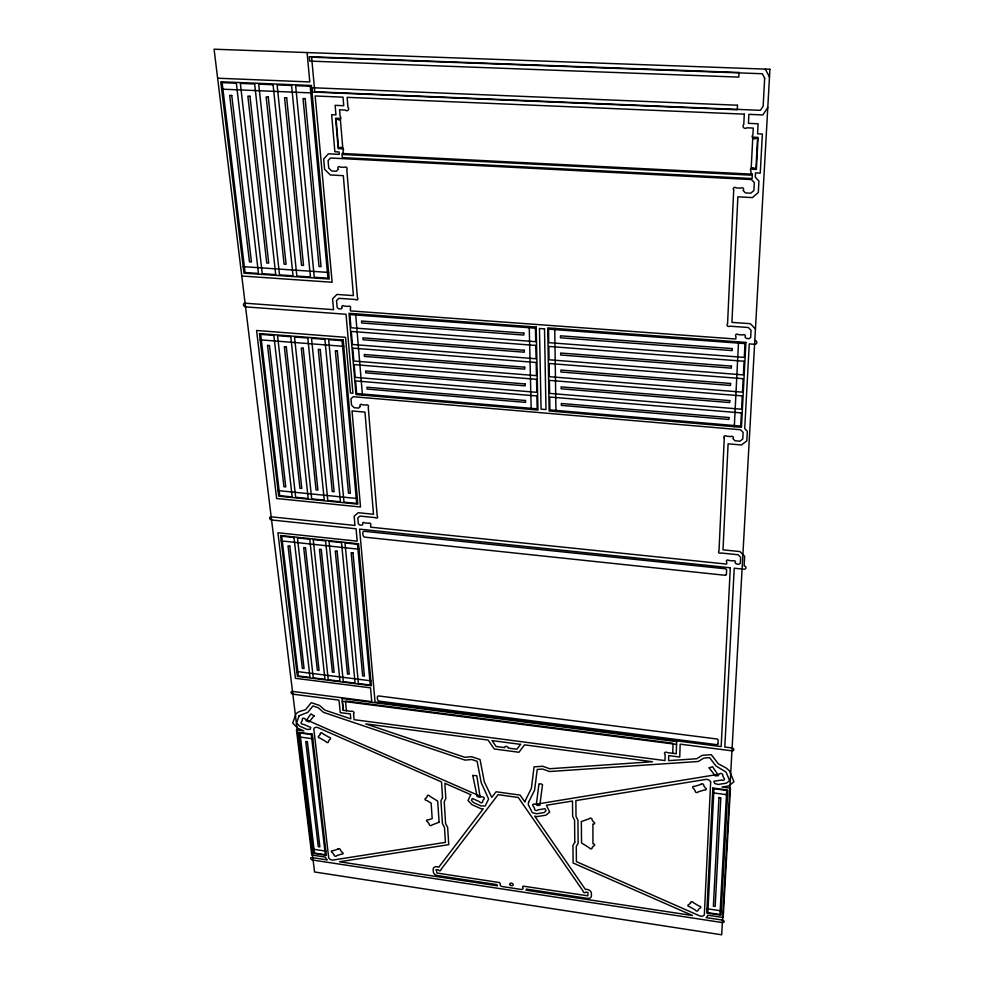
<?xml version="1.0" encoding="UTF-8"?>
<svg xmlns="http://www.w3.org/2000/svg" width="984" height="984" viewBox="0 0 984 984"><rect width="100%" height="100%" fill="white"/><g stroke="black" fill="none" stroke-linecap="round" stroke-linejoin="round"><path stroke-width="1.48" d="M672.736 753.301L673.031 743.941A1.82 1.402 15.7 0 1 672.552 743.178L345.913 701.014A1.722 1.292 27.7 0 1 345.532 701.641L346.454 710.743M734.298 426.687L738.529 341.878M767.791 107.477L762.883 114.931L748.885 114.341L748.443 123.344L758.086 123.763L757.557 133.812L762.379 134.021L760.251 173.123L755.491 172.889L755.269 177.132L758.935 181.044L758.307 192.507L752.403 197.6L737.865 196.825L731.924 322.383L750.337 323.687L755.454 329.013M217.624 78.216L309.8 81.943L307.082 52.558M221.658 89.15L312.1 92.939M243.183 266.652L328.631 272.433M241.781 276.012L332.149 282.26L315.151 95.977L343.022 97.158L343.724 105.719L335.126 105.337L335.938 114.87L331.657 114.673L334.868 151.745L339.086 151.966L339.296 154.34L328.471 153.799L323.674 158.977L324.609 169.297L330.353 174.968L343.318 175.669L353.416 295.606L336.934 294.437L332.567 298.804L333.564 309.665L245.102 303.207A2.03 1.661 43.2 0 0 243.478 304.905A2.03 1.661 43.2 0 0 245.545 306.885L346.036 314.265L352.924 393.206L350.452 392.997L345.544 337.315L256.578 330.476L276.615 498.519L360.525 506.994L352.038 410.968L364.966 412.099L373.502 514.263L358.213 512.701L354.142 516.268L354.978 525.444L271.19 516.834A1.845 1.451 34.2 0 0 269.665 518.224A1.845 1.451 34.2 0 0 271.572 519.982L356.073 528.789L357.204 541.151L277.918 532.75L295.434 678.32L370.501 687.841L371.755 701.617L292.506 691.42A1.722 1.267 29.2 0 0 291.067 692.588A1.722 1.267 29.2 0 0 292.851 694.163L338.988 700.128L340.292 712.637L350.316 713.941L350.808 718.849L324.892 710.116L319.579 705.466L311.252 702.674L305.581 709.673L298.902 711.739L296.049 713.646L292.728 723.006L297.82 728.271L303.835 730.903L296.455 729.919L311.768 855.01L325.47 857.089L325.802 857.839A6.593 4.6 25.6 0 0 327.229 859.905L312.088 857.593A1.599 1.107 26.1 0 0 310.723 858.565A1.599 1.107 26.1 0 0 312.371 859.991L722.379 922.574A1.722 1.23 14.4 0 0 724.15 921.602A1.722 1.23 14.4 0 0 722.514 920.101L706.143 917.605A7.036 5.018 15 0 0 707.582 915.883L707.89 915.194L723.215 917.519L730.448 788.147L721.985 787.003L728.603 785.945L733.978 781.788L729.427 770.779L726.007 767.901L718.259 763.769L711.309 754.679L702.293 755.306L696.697 758.738L668.579 760.644L668.726 755.601L679.735 757.053L680.178 744.162L731.948 750.841A1.845 1.427 13.5 0 0 733.843 749.71A1.845 1.427 13.5 0 0 732.268 748L724.802 747.041L734.236 568.211L743.916 569.219A1.98 1.648 12.1 0 0 745.983 567.768A1.98 1.648 12.1 0 0 744.113 565.911L744.654 556.255L739.943 551.569L723.006 549.847L728.099 443.809L741.419 444.977L746.819 440.881L747.348 431.25L744.716 428.569L749.279 343.908L754.593 344.302A2.14 1.956 9 0 0 756.844 342.506A2.14 1.956 9 0 0 754.814 340.402M260.182 339.824L343.785 346.356M278.029 490.61L357.352 498.531M281.203 540.893L359.025 549.22M296.811 671.519L370.906 680.83M676.561 744.396L342.334 701.223L343.268 710.325L351.325 711.37A1.722 1.279 27.2 0 1 353.637 711.936A1.722 1.279 27.2 0 1 353.527 713.806L354.105 719.673L665 760.595L665.172 754.568A1.808 1.39 16 0 1 664.901 752.551A1.808 1.39 16 0 1 667.398 752.612L676.254 753.756L676.648 741.592L342.038 698.505L343.256 710.325M299.443 736.967L312.801 738.763M712.601 792.796L727.606 794.814M313.096 849.204L325.864 851.135M706.979 908.712L721.235 910.864M765.38 69.114L769.488 77.109M355.618 313.798L362.444 395.113M529.232 326.528L531.188 409.442M554.73 328.398L555.948 411.546M314.105 715.86L309.062 721.961L306.073 720.829L310.907 713.904L314.105 715.897M436.207 869.708L436.97 873.042L499.552 882.55L500.352 884.001A2.079 1.476 20.9 0 0 502.197 886.547L521.139 889.438A2.079 1.488 20.3 0 0 522.799 887.384L522.602 886.523L523.525 886.19L587.879 895.809L587.965 892.426L585.775 892.094A1.365 0.972 18.5 0 1 584.176 892.574A1.365 0.972 18.5 0 1 583.192 891.221L518.297 797.483L498.088 794.666L440.832 869.696A1.328 0.935 22.7 0 1 439.971 870.742A1.328 0.935 22.7 0 1 438.384 869.794L436.207 869.708M709.132 767.901L715.319 775.896L718.541 775.663L712.551 766.733L709.144 767.827M717.963 744.027L716.992 744.704L379.357 701.149C377.425 702.17 376.06 694.864 378.901 695.983L717.274 739.033L718.16 739.784L717.963 744.027M726.413 574.496L725.294 575.308L365.002 537.178C362.752 538.051 361.534 530.216 364.486 531.311L725.688 568.813L726.635 569.65L726.413 574.57M472.775 775.49L477.191 796.585L480.131 797.347L476.809 775.712L472.775 775.441M581.359 821.628L581.532 842.981L589.428 847.888A1.39 1.021 18.4 0 0 591.101 848.872A1.39 1.021 18.4 0 0 592.036 847.716L593.61 845.859A1.39 1.021 18.3 0 0 594.594 844.727A1.39 1.021 18.3 0 0 592.946 843.743L592.909 824.014A1.402 1.033 18.4 0 0 594.582 823.473A1.402 1.033 18.4 0 0 593.573 822.046L591.987 819.684A1.402 1.045 18.5 0 0 591.027 818.233A1.402 1.045 18.5 0 0 589.342 818.737L581.359 821.566M733.707 189.961L727.557 324.019A1.538 1.414 11.6 0 0 727.471 326.012A1.538 1.414 11.6 0 0 729.636 326.171L748.344 327.5L751.063 330.329L750.681 337.451L749.193 338.644L746.339 338.434L744.986 337.032A1.538 1.402 10 0 0 744.974 335.089A1.538 1.402 10 0 0 742.846 334.966L738.221 334.634A1.538 1.402 10.8 0 0 736.044 334.474A1.538 1.402 10.8 0 0 735.946 336.454L735.823 339.013L350.525 310.895L350.316 308.447A1.476 1.255 40.6 0 0 350.156 306.553A1.476 1.255 40.6 0 0 348.213 306.405L344.08 306.11A1.464 1.242 40.8 0 0 342.161 305.938A1.464 1.242 40.8 0 0 342.223 307.795L341.067 308.939L338.521 308.755L337.143 307.414L336.528 300.624L338.853 298.312L355.63 299.505A1.476 1.267 40.9 0 0 357.586 299.64A1.476 1.267 40.9 0 0 357.426 297.734L346.798 169.568A1.562 1.365 49.6 0 0 346.626 167.477A1.562 1.365 49.6 0 0 344.572 167.366L340.243 167.132A1.562 1.353 49.7 0 0 338.201 167.034A1.562 1.353 49.7 0 0 338.373 169.125L336.405 171.228L331.645 170.97L328.742 168.104L328.078 160.638L330.501 158.018L751.469 179.568L754.322 182.618L753.916 190.478L750.767 193.196L745.417 192.913L743.104 190.453A1.611 1.55 5.8 0 0 743.215 188.264A1.611 1.55 5.8 0 0 740.927 188.141L736.081 187.882A1.611 1.55 7.6 0 0 733.806 187.772A1.611 1.55 7.6 0 0 733.707 189.961M737.496 105.227L737.287 109.778L312.506 92.029L312.113 87.724L737.496 105.227M738.996 72.472L738.787 77.109L309.665 61.094L309.259 56.691L738.996 72.472M724.273 437.88L718.996 551.089A1.427 1.193 13.4 0 0 718.923 552.774A1.427 1.193 13.4 0 0 720.915 552.983L738.123 554.742L740.632 557.239L740.3 563.266L738.935 564.238L736.315 563.967L735.06 562.725A1.427 1.181 12.6 0 0 735.048 561.064A1.427 1.181 12.6 0 0 733.08 560.905L728.836 560.462A1.427 1.193 13 0 0 726.832 560.253A1.427 1.193 13 0 0 726.758 561.938L726.647 564.103L370.722 527.19L370.538 525.099A1.341 1.082 30.9 0 0 370.402 523.463A1.341 1.082 30.9 0 0 368.594 523.279L364.769 522.885A1.341 1.082 31.1 0 0 362.985 522.676A1.341 1.082 31.1 0 0 363.034 524.251L361.952 525.185L359.591 524.952L358.324 523.759L357.795 517.953L359.972 516.059L375.519 517.658A1.353 1.095 30.9 0 0 377.339 517.842A1.353 1.095 30.9 0 0 377.204 516.206L368.225 407.056A1.414 1.181 35.2 0 0 368.077 405.285A1.414 1.181 35.2 0 0 366.183 405.113L362.173 404.768A1.414 1.181 35.4 0 0 360.292 404.608A1.414 1.181 35.4 0 0 360.439 406.38L358.606 408.089L354.203 407.708L351.534 405.174L350.968 398.84L353.231 396.712L740.509 429.737L743.129 432.406L742.772 439.024L739.906 441.201L735.011 440.771L732.883 438.618A1.488 1.304 12.1 0 0 732.969 436.773A1.488 1.304 12.1 0 0 730.878 436.588L726.45 436.207A1.488 1.304 12.6 0 0 724.359 436.035A1.488 1.304 12.6 0 0 724.273 437.88M710.657 782.059L704.347 914.763A3.604 2.571 15 0 1 699.575 915.809L576.403 861.64L576.28 846.437L578.125 843.263L577.94 820.189L576.009 816.388L575.874 800.595L705.774 779.414A3.801 2.89 14.5 0 1 710.657 782.059M728.947 417.536L728.861 419.467L561.347 405.396L561.323 403.502L728.947 417.536M729.759 400.611L729.673 402.567L561.138 388.803L561.114 386.884L729.759 400.611M730.583 383.477L730.485 385.457L560.917 372.001L560.892 370.058L730.583 383.477M731.407 366.134L731.321 368.139L560.708 355.003L560.683 353.035L731.407 366.134M732.256 348.582L732.158 350.599L560.486 337.795L560.462 335.815L732.256 348.582M744.285 114.144L743.793 124.464A2.288 2.251 -4.9 0 0 743.646 127.649A2.288 2.251 -4.9 0 0 746.881 127.797L753.264 128.08L752.908 134.919A2.288 2.239 -5.5 0 0 752.748 138.08A2.288 2.239 -5.5 0 0 755.983 138.227L757.545 138.301L755.946 168.522L754.396 168.436A2.263 2.189 1.2 0 0 751.198 168.276A2.263 2.189 1.2 0 0 751.038 171.376L750.841 175.164L343.318 154.549L343.022 150.946A2.189 1.907 51 0 0 342.776 148.006A2.189 1.907 51 0 0 339.923 147.858L338.533 147.797L336.097 119.101L337.487 119.175A2.226 1.943 53.3 0 0 340.378 119.298A2.226 1.943 53.3 0 0 340.12 116.296L339.578 109.802L345.273 110.048A2.239 1.956 54 0 0 348.164 110.171A2.239 1.956 54 0 0 347.93 107.145L347.131 97.33L744.285 114.144M712.834 788.024L706.77 913.017L721.001 915.169L727.865 790.041L712.834 788.024M713.941 788.713L707.853 912.685L719.956 914.517L726.709 790.435L713.941 788.713M730.312 567.768L721.161 746.573L375.052 702.035L359.603 529.146L730.312 567.768M718.96 797.52L713.388 906.166L715.171 906.436L720.841 797.766L718.96 797.52M752.797 137.145L751.149 169.199L756.376 169.457L758.086 137.379L752.797 137.145M752.317 174.168L752.096 178.522L342.321 157.612L341.965 153.467L752.317 174.168M741.382 412.923L740.694 426.072L549.896 409.897L549.687 397.019L741.382 412.923M742.268 395.912L741.579 409.221L549.625 393.391L549.404 380.365L742.268 395.912M743.178 378.692L742.465 392.161L549.343 376.688L549.121 363.502L743.178 378.692M744.089 361.251L743.375 374.892L549.06 359.775L548.826 346.429L744.089 361.251M745.011 343.601L744.285 357.401L548.764 342.666L548.543 329.148L745.011 343.601M745.909 342.42L741.444 427.302L549.146 410.968L547.731 327.893L745.909 342.42M439.122 822.243L431.791 825.023A1.353 0.972 23.4 0 1 430.242 825.514A1.353 0.972 23.4 0 1 429.258 824.112L427.609 821.837A1.353 0.972 23.5 0 1 426.576 820.447A1.353 0.972 23.5 0 1 428.101 819.93L432.197 818.602L431.115 803.03L426.712 800.459A1.365 0.996 23.8 0 1 425.063 799.475A1.365 0.996 23.8 0 1 425.924 798.331L427.29 796.437A1.365 0.996 23.8 0 1 428.114 795.269A1.365 0.996 23.8 0 1 429.787 796.24L437.683 801.124L439.122 822.243M764.666 78.253L763.154 106.124L760.398 110.331L314.769 91.733L311.608 57.183L762.354 73.751L764.666 78.253M769.918 69.274L721.702 934.8L314.56 871.972L214.082 49.2L769.918 69.274M536.341 804.432L537.202 805.453L539.81 805.355L542.368 785.699C544.127 784.113 537.572 782.735 538.851 784.888L536.341 804.432M525.05 801.099L524.927 802.058L520.13 795.109L496.071 791.763L491.779 797.409L484.325 781.862L480.044 759.537L471.557 756.684L464.915 757.323L365.814 723.904L488.052 740.042L494.251 748.984L518.925 752.268L524.57 744.863L652.478 761.739L549.638 768.738L542.725 766.265L534.066 766.856L531.385 788.344L525.05 801.099M528.556 802.268L528.26 804.58L532.307 812.649L536.587 813.768L543.992 812.575L546.022 810.865L544.988 808.7L537.768 809.869A1.697 1.255 20.3 0 1 535.714 810.41A1.697 1.255 20.3 0 1 534.607 808.627L533.525 806.388A1.697 1.255 20.4 0 1 532.873 804.531A1.697 1.255 20.4 0 1 535.111 804.371L719.329 774.187A1.796 1.365 14 0 1 721.616 773.596A1.796 1.365 14 0 1 722.674 775.49L723.658 777.864A1.796 1.365 13.9 0 1 724.212 779.832A1.796 1.365 13.9 0 1 721.764 780.017L713.843 781.296L714.802 783.584L718.271 784.469L726.401 783.153L729.624 780.669L726.081 772.108L716.008 766.007L709.612 757.68L703.843 758.074L698.259 761.493L549.502 771.53L542.602 769.058L537.227 769.414L534.595 790.14L528.556 802.268M299.136 715.725L296.553 722.994L299.591 726.143L306.996 729.402L310.058 729.415L310.772 727.471L303.552 724.298A1.673 1.23 28.4 0 1 301.338 723.523A1.673 1.23 28.4 0 1 301.694 721.789L302.42 719.771A1.673 1.23 28.4 0 1 303.244 718.222A1.673 1.23 28.4 0 1 305.335 719.341L481.779 796.905A1.685 1.242 22.1 0 1 484.017 797.692A1.685 1.242 22.1 0 1 483.513 799.365L482.591 801.308A1.673 1.23 22.1 0 1 481.631 802.784A1.673 1.23 22.1 0 1 479.552 801.677L472.295 798.491L471.422 800.361L473.575 802.636L481.004 805.908L485.186 805.994L488.63 799.02L481.25 782.772L477.105 761.296L471.754 759.488L465.112 760.115L323.527 712.367L318.213 707.73L312.961 705.959L307.771 712.367L299.136 715.725M470.758 794.678L468.052 800.546L471.988 804.715L481.164 808.762L483.206 808.799L438.753 867.224A4.342 3.075 22.8 0 0 433.169 869.339L433.354 871.996A3.998 2.829 22.8 0 0 437.388 875.551L496.932 884.616A5.424 3.85 20.9 0 0 497.363 885.809L339.492 861.775L448.741 844.653L447.634 827.261L445.604 823.583L444.214 801.788L445.826 798.553L444.854 783.289L470.758 794.678M442.542 797.581L440.943 800.816L442.431 823.633L444.461 827.31L445.432 842.353L333.096 860.041A3.37 2.349 25.6 0 1 328.668 857.679L313.822 728.996A3.567 2.62 27.9 0 1 318.066 727.68L441.533 781.948L442.542 797.581M574.779 842.267L572.946 845.441L573.118 863.005L692.551 915.538L525.997 890.176A5.437 3.874 20.3 0 0 526.342 889.081L587.411 898.38A4.108 2.927 18.4 0 0 591.396 895.981L591.396 893.288A4.465 3.186 18.4 0 0 585.332 889.351L534.693 816.093L536.772 816.646L545.923 815.17L549.675 812.046L546.428 805.269L572.491 801.013L572.651 816.449L574.582 820.238L574.779 842.267M320.427 733.966L319.16 735.921A1.365 1.009 27.7 0 0 318.361 737.102A1.365 1.009 27.7 0 0 320.021 738.098L325.987 741.592A1.365 1.009 27.4 0 0 327.66 742.539A1.365 1.009 27.4 0 0 328.422 741.346L329.689 739.402A1.378 1.009 27.4 0 0 330.501 738.221A1.378 1.009 27.4 0 0 328.853 737.213L322.863 733.72A1.378 1.009 27.7 0 0 321.19 732.748A1.378 1.009 27.7 0 0 320.427 733.966M520.548 744.371L516.846 749.23L508.273 748.086A1.87 1.414 21.8 0 0 506.416 746.389A1.87 1.414 21.8 0 0 504.657 747.606L496.108 746.475L492.037 740.608L520.548 744.371M690.633 902.82L688.972 904.579A1.39 0.996 15.3 0 0 687.914 905.649A1.39 0.996 15.3 0 0 689.526 906.633L695.393 910.077A1.39 0.996 15.1 0 0 697.053 911.036A1.39 0.996 15.1 0 0 698.05 909.942L699.747 908.171A1.39 0.996 15 0 0 700.805 907.1A1.39 0.996 15 0 0 699.181 906.116L693.302 902.66A1.39 0.996 15.3 0 0 691.641 901.725A1.39 0.996 15.3 0 0 690.633 902.82M337.918 849.18L332.789 850.84A1.304 0.91 25.7 0 0 331.374 851.332A1.304 0.91 25.7 0 0 332.407 852.661L334.068 854.825A1.304 0.91 25.6 0 0 335.064 856.166A1.304 0.91 25.6 0 0 336.516 855.711L341.645 854.063A1.304 0.91 25.4 0 0 343.059 853.559A1.304 0.91 25.4 0 0 342.026 852.242L340.366 850.065A1.304 0.922 25.5 0 0 339.369 848.737A1.304 0.922 25.5 0 0 337.918 849.18M700.866 784.445L694.446 786.425A1.464 1.107 15 0 0 692.674 787.015A1.464 1.107 15 0 0 693.683 788.504L695.257 790.939A1.464 1.107 14.9 0 0 696.192 792.428A1.464 1.107 14.9 0 0 698 791.911L704.421 789.955A1.464 1.107 14.6 0 0 706.204 789.377A1.464 1.107 14.6 0 0 705.208 787.876L703.621 785.416A1.464 1.107 14.7 0 0 702.674 783.904A1.464 1.107 14.7 0 0 700.866 784.445M311.411 85.473L220.76 81.77L243.97 273.171L329.234 279.025L311.411 85.473M236.357 83.234L222.126 82.656L245.065 272.519L258.472 273.441L236.357 83.234M254.672 83.984L240.354 83.406L262.236 273.687L275.717 274.622L254.672 83.984M273.085 84.747L258.694 84.157L279.505 274.88L293.035 275.803L273.085 84.747M291.584 85.497L277.119 84.907L296.848 276.061L310.452 276.996L291.584 85.497M310.194 86.26L295.655 85.669L314.277 277.254L327.955 278.189L310.194 86.26M231.757 95.473L229.666 95.386L249.469 261.83L251.437 261.965L231.757 95.473M249.961 96.248L247.87 96.161L266.726 262.986L268.718 263.122L249.961 96.248M268.275 97.035L266.16 96.949L284.081 264.142L286.073 264.278L268.275 97.035M286.676 97.822L284.56 97.736L301.51 265.311L303.527 265.446L286.676 97.822M305.175 98.609L303.047 98.523L319.037 266.492L321.055 266.627L305.175 98.609M340.292 118.412L335.593 118.191L338.188 148.645L342.85 148.879L340.292 118.412M536.194 327.045L349 313.318L356.011 394.572L537.953 410.021L536.194 327.045M535.431 328.189L349.849 314.548L350.981 327.758L535.714 341.682L535.431 328.189M544.509 328.853L539.453 328.484L541.065 409.159L545.972 409.565L544.509 328.853M523.808 333.084L361.522 321.03L361.682 322.973L523.857 335.064L523.808 333.084M535.8 345.433L351.3 331.436L352.42 344.486L536.083 358.766L535.8 345.433M524.251 350.243L362.899 337.869L363.059 339.788L524.3 352.198L524.251 350.243M343.219 340.046L259.432 333.576L278.693 496.182L357.856 504.14L343.219 340.046M273.86 335.396L260.686 334.376L279.714 495.665L292.174 496.92L273.86 335.396M290.784 336.712L277.55 335.679L295.667 497.264L308.189 498.519L290.784 336.712M307.808 338.029L294.511 336.995L311.694 498.876L324.277 500.143L307.808 338.029M324.904 339.345L311.547 338.312L327.807 500.499L340.427 501.766L324.904 339.345M342.088 340.673L328.656 339.64L343.982 502.123L356.675 503.402L342.088 340.673M536.169 362.481L352.739 348.115L353.846 361.017L536.452 375.654L536.169 362.481M269.456 345.519L267.525 345.359L283.921 486.748L285.766 486.932L269.456 345.519M286.295 346.848L284.351 346.688L299.96 488.335L301.805 488.519L286.295 346.848M303.22 348.176L301.276 348.029L316.061 489.934L317.918 490.118L303.22 348.176M320.231 349.517L318.275 349.369L332.248 491.533L334.117 491.717L320.231 349.517M337.34 350.87L335.359 350.71L348.508 493.144L350.378 493.341L337.327 350.87M524.681 367.192L364.264 354.511L364.424 356.405L524.73 369.135L524.681 367.192M536.526 379.32L354.154 364.609L355.249 377.364L536.809 392.333L536.526 379.32M525.112 383.944L365.618 370.956L365.777 372.838L525.161 385.863L525.112 383.944M536.883 395.962L355.556 380.919L356.638 393.526L537.153 408.827L536.883 395.962M525.53 400.5L366.958 387.216L367.106 389.074L525.579 402.394L525.53 400.5M358.533 543.795L280.563 535.505L297.389 676.365L371.349 685.713L358.533 543.795M293.995 537.535L281.719 536.231L298.361 675.946L309.997 677.423L293.995 537.535M309.751 539.22L297.439 537.904L313.269 677.828L324.966 679.304L309.751 539.22M325.593 540.905L313.219 539.589L328.25 679.723L339.997 681.211L325.593 540.905M341.497 542.59L329.062 541.274L343.293 681.629L355.089 683.117L341.497 542.59M357.487 544.3L344.99 542.959L358.397 683.536L370.242 685.024L357.487 544.3M289.813 546.083L288.017 545.899L302.359 668.357L304.068 668.579L289.813 546.083M305.507 547.781L303.699 547.584L317.34 670.227L319.062 670.448L305.507 547.781M321.264 549.478L319.456 549.281L332.383 672.121L334.117 672.33L321.264 549.478M337.094 551.175L335.273 550.978L347.5 674.003L349.234 674.224L337.094 551.175M352.998 552.897L351.165 552.701L362.678 675.91L364.424 676.131L352.998 552.897M312.272 734.15L298.89 732.354L313.601 853.386L326.344 855.317L312.272 734.15M311.325 734.544L299.96 733.006L314.499 853.054L325.335 854.702L311.325 734.544M307.389 741.678L305.729 741.456L318.275 846.671L319.874 846.916L307.389 741.678M510.229 884.997A1.734 1.23 20.6 0 0 513.094 885.12A1.734 1.23 20.6 0 0 511.225 883.103A1.734 1.23 20.6 0 0 510.229 884.997"/></g></svg>
